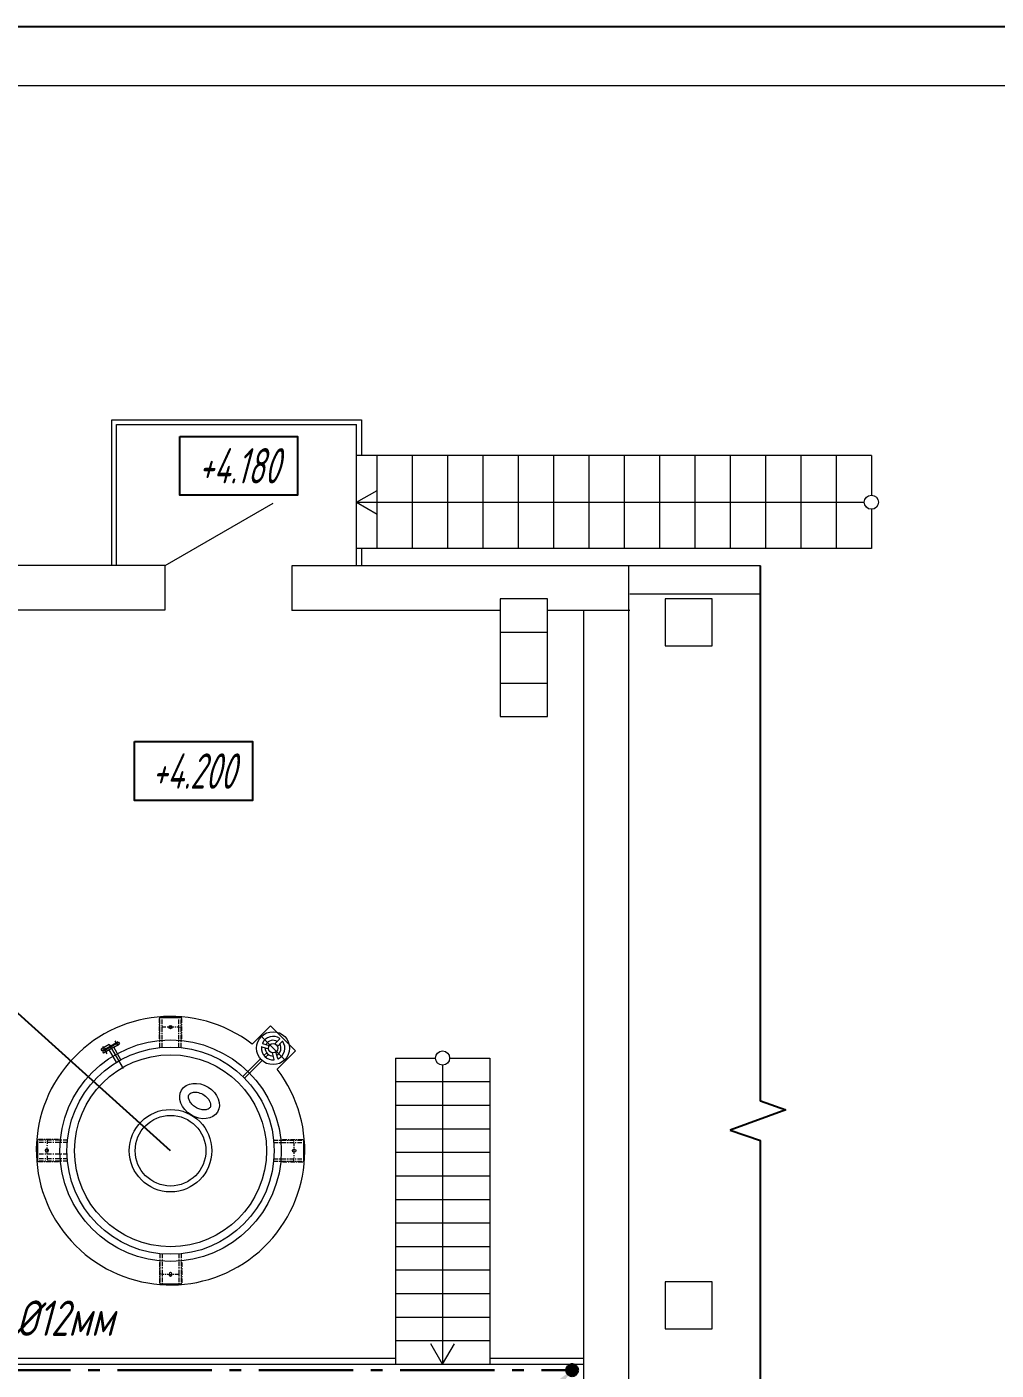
# Model space of a CAD drawing. Header units: millimetres. Extents: x -14296 to 10264, y -13087 to -5602.
# Drawn here: x -1466.5 to -1384.2, y -12606.8 to -12492.7 of the extents above; entities that cross this region are included whole.
import ezdxf
from ezdxf import colors
from ezdxf.entities.mleader import LeaderData, LeaderLine
from ezdxf.math import Vec2, Vec3

# ---------------------------------------------------------------- set-up
doc = ezdxf.new("R2010")
doc.units = ezdxf.units.MM
for name, pattern in [('CENTER', [50.8, 31.75, -6.35, 6.35, -6.35]), ('CENTER2', [1.125, 0.75, -0.125, 0.125, -0.125]), ('gost6', [12, 8, -1.5, 1, -1.5])]:
    doc.linetypes.add(name, pattern=pattern)
doc.layers.add('TX', color=7, linetype='Continuous')
for name, color, linetype, lineweight in [('Заземление (Сущ)', 6, 'gost6', 25), ('Линия выноска', 137, 'Continuous', 25), ('Рамка толстая', 7, 'Continuous', 15), ('Рамка тонкая', 5, 'Continuous', 25), ('Строительный', 251, 'Continuous', 13), ('Текст', 7, 'Continuous', 20), ('Технологическое', 156, 'Continuous', 18)]:
    doc.layers.add(name, color=color, linetype=linetype, lineweight=lineweight)
doc.styles.add('Simplex', font='simplex.shx', dxfattribs={"width": 0.7, "oblique": 15})
doc.linetypes.add('ограждение1', pattern='A,0.25,-0.1,[133,ltypeshp.shx,S=0.1,R=0,X=-0.1,Y=0],-0.1,1', length=1.45)

# ---------------------------------------------------------------- blocks, each defined once
blk = doc.blocks.new('A$C22994256')
at = {"layer": 'TX', "color": 5, "linetype": 'ByBlock'}
for p, q in [((-1.93, 2.68), (-6.65, 0.95)), ((-4.08, 3.42), (-1.93, 2.68)), ((-6.65, 0.95), (-4.08, 0.07))]:
    blk.add_line(p, q, dxfattribs=at)
blk = doc.blocks.new('_None')
blk = doc.blocks.new('A$C218E5FD8')
at = {"layer": 'Заземление (Сущ)', "lineweight": 30}
blk.add_hatch(color=256, dxfattribs=at).paths.add_polyline_path([(4.74, 4.24, 1), (3.74, 4.24, 1)])
blk.add_line((2.12, 2.12), (0, 0), dxfattribs=at)
blk.add_circle((4.24, 4.24), 0.5, dxfattribs=at)
blk.add_solid([(2.47, 1.77), (1.77, 2.47), (4.24, 4.24)], dxfattribs=at)
blk = doc.blocks.new('A$C551E481E')
at = {"layer": 'Рамка толстая'}
blk.add_line((836, 589), (20, 589), dxfattribs=at)
at = {"layer": 'Рамка тонкая'}
blk.add_line((841, 594), (0, 594), dxfattribs=at)

msp = doc.modelspace()

# ---------------------------------------------------------------- linework, layer by layer
at = {"layer": 'Заземление (Сущ)', "lineweight": 30}
msp.add_line((-1518.80741, -12606.80291), (-1420.20741, -12606.80291), dxfattribs=at)
at = {"layer": 'Рамка тонкая'}
for p, q in [((-1404.21101, -12583.95296), (-1404.21101, -12538.50291)), ((-1404.21101, -12689.32705), (-1404.21101, -12587.29785))]:
    msp.add_line(p, q, dxfattribs=at)
for points in [[(-1453.51649, -12527.51253), (-1443.51649, -12527.51253), (-1443.51649, -12532.51253), (-1453.51649, -12532.51253)], [(-1457.35702, -12553.43543), (-1447.35702, -12553.43543), (-1447.35702, -12558.43543), (-1457.35702, -12558.43543)]]:
    msp.add_lwpolyline(points, close=True, dxfattribs=at)
at = {"layer": 'Строительный', "linetype": 'ограждение1', "ltscale": 3}
for p, q in [((-1459.30068, -12538.47497), (-1459.30068, -12526.09828)), ((-1459.30068, -12526.09828), (-1438.10494, -12526.09828)), ((-1438.10494, -12526.09828), (-1438.10494, -12529.14062)), ((-1517.80741, -12605.80291), (-1435.20741, -12605.80291)), ((-1427.20741, -12605.80291), (-1419.20741, -12605.80291))]:
    msp.add_line(p, q, dxfattribs=at)
at = {"layer": 'Строительный'}
for p, q in [((-1458.90068, -12526.49828), (-1438.50494, -12526.49828)), ((-1458.90068, -12538.47497), (-1458.90068, -12526.49828)), ((-1438.50494, -12538.50291), (-1438.50494, -12526.49828)), ((-1394.80068, -12529.14062), (-1438.50494, -12529.14062)), ((-1436.80068, -12529.14062), (-1436.80068, -12537.04056)), ((-1433.80068, -12529.14062), (-1433.80068, -12537.04056)), ((-1430.80068, -12529.14062), (-1430.80068, -12537.04056)), ((-1427.80068, -12529.14062), (-1427.80068, -12537.04056)), ((-1424.80068, -12529.14062), (-1424.80068, -12537.04056)), ((-1421.80068, -12529.14062), (-1421.80068, -12537.04056)), ((-1418.80068, -12529.14062), (-1418.80068, -12537.04056)), ((-1415.80068, -12529.14062), (-1415.80068, -12537.04056)), ((-1412.80068, -12529.14062), (-1412.80068, -12537.04056)), ((-1409.80068, -12529.14062), (-1409.80068, -12537.04056)), ((-1406.80068, -12529.14062), (-1406.80068, -12537.04056)), ((-1403.80068, -12529.14062), (-1403.80068, -12537.04056)), ((-1400.80068, -12529.14062), (-1400.80068, -12537.04056)), ((-1397.80068, -12529.14062), (-1397.80068, -12537.04056)), ((-1394.80068, -12529.14062), (-1394.80068, -12532.50748)), ((-1438.50494, -12533.10748), (-1436.77289, -12532.10748)), ((-1445.6208, -12533.20291), (-1454.80067, -12538.50291)), ((-1438.50494, -12533.10748), (-1436.77289, -12534.10748)), ((-1394.80068, -12533.70748), (-1394.80068, -12537.04056)), ((-1394.80068, -12537.04056), (-1438.50494, -12537.04056)), ((-1438.10494, -12537.04056), (-1438.10494, -12538.50291)), ((-1454.80067, -12538.47953), (-1524.80741, -12538.48624)), ((-1454.80067, -12538.47953), (-1454.80067, -12542.27953)), ((-1444.00741, -12538.50291), (-1444.00741, -12542.30291)), ((-1422.30741, -12541.30291), (-1426.30741, -12541.30291)), ((-1426.30741, -12541.30291), (-1426.30741, -12551.30291)), ((-1422.30741, -12551.30291), (-1422.30741, -12541.30291)), ((-1408.30741, -12541.30291), (-1412.30741, -12541.30291)), ((-1412.30741, -12541.30291), (-1412.30741, -12545.30291)), ((-1408.30741, -12545.30291), (-1408.30741, -12541.30291)), ((-1454.80067, -12542.27953), (-1477.30741, -12542.28169)), ((-1426.30741, -12544.12874), (-1422.30741, -12544.12874)), ((-1412.30741, -12545.30291), (-1408.30741, -12545.30291)), ((-1426.30741, -12548.47708), (-1422.30741, -12548.47708)), ((-1426.30741, -12551.30291), (-1422.30741, -12551.30291))]:
    msp.add_line(p, q, dxfattribs=at)
at = {"layer": 'Строительный', "ltscale": 100}
for p, q in [((-1438.50494, -12533.10748), (-1395.40068, -12533.10748)), ((-1404.21101, -12538.50291), (-1444.00741, -12538.50291)), ((-1415.40741, -12720.30291), (-1415.40741, -12538.50291)), ((-1404.21101, -12540.90291), (-1415.30741, -12540.90291)), ((-1426.30741, -12542.30291), (-1444.00741, -12542.30291)), ((-1415.30741, -12542.30291), (-1422.30741, -12542.30291)), ((-1419.20741, -12720.30291), (-1419.20741, -12542.30291)), ((-1408.30741, -12599.30291), (-1412.30741, -12599.30291)), ((-1412.30741, -12599.30291), (-1412.30741, -12603.30291)), ((-1408.30741, -12603.30291), (-1408.30741, -12599.30291)), ((-1412.30741, -12603.30291), (-1408.30741, -12603.30291))]:
    msp.add_line(p, q, dxfattribs=at)
at = {"layer": 'Строительный', "ltscale": 0.3}
for p, q in [((-1435.20741, -12580.30291), (-1435.20741, -12606.30291)), ((-1435.20741, -12580.30291), (-1431.80741, -12580.30291)), ((-1430.60741, -12580.30291), (-1427.20741, -12580.30291)), ((-1427.20741, -12580.30291), (-1427.20741, -12606.30291)), ((-1431.20741, -12580.90291), (-1431.20741, -12606.30291)), ((-1435.20741, -12582.30291), (-1427.20741, -12582.30291)), ((-1435.20741, -12584.30291), (-1427.20741, -12584.30291)), ((-1435.20741, -12586.30291), (-1427.20741, -12586.30291)), ((-1435.20741, -12588.30291), (-1427.20741, -12588.30291)), ((-1435.20741, -12590.30291), (-1427.20741, -12590.30291)), ((-1435.20741, -12592.30291), (-1427.20741, -12592.30291)), ((-1435.20741, -12594.30291), (-1427.20741, -12594.30291)), ((-1435.20741, -12596.30291), (-1427.20741, -12596.30291)), ((-1435.20741, -12598.30291), (-1427.20741, -12598.30291)), ((-1435.20741, -12600.30291), (-1427.20741, -12600.30291)), ((-1435.20741, -12602.30291), (-1427.20741, -12602.30291)), ((-1435.20741, -12604.30291), (-1427.20741, -12604.30291)), ((-1431.20741, -12606.30291), (-1432.20741, -12604.57086)), ((-1431.20741, -12606.30291), (-1430.20741, -12604.57086)), ((-1518.30741, -12606.30291), (-1419.20741, -12606.30291))]:
    msp.add_line(p, q, dxfattribs=at)
at = {"layer": 'Строительный'}
for centre in [(-1394.80068, -12533.10748), (-1431.20741, -12580.30291)]:
    msp.add_circle(centre, 0.6, dxfattribs=at)
at = {"layer": 'Технологическое', "linetype": 'CENTER2', "ltscale": 0.5}
for p, q in [((-1455.25741, -12578.67253), (-1455.25741, -12576.87253)), ((-1455.20741, -12579.41868), (-1455.20741, -12576.87253)), ((-1455.00741, -12579.41868), (-1455.00741, -12576.87253)), ((-1453.60741, -12579.41868), (-1453.60741, -12576.87253)), ((-1453.40741, -12579.41868), (-1453.40741, -12576.87253)), ((-1453.35741, -12578.67253), (-1453.35741, -12576.87253)), ((-1463.80741, -12587.22253), (-1465.60741, -12587.22253)), ((-1463.06126, -12587.27253), (-1465.60741, -12587.27253)), ((-1463.06126, -12587.47253), (-1465.60741, -12587.47253)), ((-1445.55355, -12587.27253), (-1443.00741, -12587.27253)), ((-1445.55355, -12587.47253), (-1443.00741, -12587.47253)), ((-1444.80741, -12587.22253), (-1443.00741, -12587.22253)), ((-1463.06126, -12588.47253), (-1465.60741, -12588.47253)), ((-1463.06126, -12588.87253), (-1465.60741, -12588.87253)), ((-1463.06126, -12589.07253), (-1465.60741, -12589.07253)), ((-1463.80741, -12589.12253), (-1465.60741, -12589.12253)), ((-1445.55355, -12588.87253), (-1443.00741, -12588.87253)), ((-1445.55355, -12589.07253), (-1443.00741, -12589.07253)), ((-1444.80741, -12589.12253), (-1443.00741, -12589.12253)), ((-1455.20741, -12596.92639), (-1455.20741, -12599.47253)), ((-1455.00741, -12596.92639), (-1455.00741, -12599.47253)), ((-1453.60741, -12596.92639), (-1453.60741, -12599.47253)), ((-1453.40741, -12596.92639), (-1453.40741, -12599.47253)), ((-1455.25741, -12597.67253), (-1455.25741, -12599.47253)), ((-1453.35741, -12597.67253), (-1453.35741, -12599.47253))]:
    msp.add_line(p, q, dxfattribs=at)
at = {"layer": 'Технологическое'}
for p, q in [((-1455.25741, -12576.87253), (-1453.35741, -12576.87253)), ((-1445.82213, -12577.56535), (-1447.37713, -12579.12036)), ((-1445.82213, -12577.56535), (-1443.70081, -12579.68667)), ((-1455.25741, -12578.67253), (-1455.20741, -12578.67253)), ((-1453.40741, -12578.67253), (-1453.35741, -12578.67253)), ((-1446.59162, -12578.47685), (-1444.61172, -12580.45675)), ((-1446.48933, -12579.07366), (-1445.92102, -12579.22593)), ((-1445.0295, -12578.6825), (-1445.44553, -12579.09853)), ((-1444.81737, -12578.89463), (-1445.2334, -12579.31066)), ((-1446.56698, -12579.36343), (-1445.99867, -12579.51571)), ((-1446.1433, -12579.86701), (-1446.37594, -12580.09965)), ((-1446.00188, -12580.00843), (-1446.23452, -12580.24107)), ((-1445.49831, -12580.4321), (-1445.65059, -12579.86379)), ((-1445.20853, -12580.35446), (-1445.36081, -12579.78615)), ((-1443.70081, -12579.68667), (-1445.25581, -12581.24168)), ((-1446.6598, -12580.38351), (-1448.15598, -12581.87969)), ((-1446.51838, -12580.52493), (-1448.01456, -12582.02111)), ((-1465.60741, -12587.22253), (-1465.60741, -12589.12253)), ((-1463.80741, -12587.22253), (-1463.80741, -12587.27253)), ((-1444.80741, -12587.22253), (-1444.80741, -12587.27253)), ((-1443.00741, -12587.22253), (-1443.00741, -12589.12253)), ((-1463.80741, -12589.07253), (-1463.80741, -12589.12253)), ((-1444.80741, -12589.07253), (-1444.80741, -12589.12253)), ((-1455.25741, -12597.67253), (-1455.20741, -12597.67253)), ((-1453.40741, -12597.67253), (-1453.35741, -12597.67253)), ((-1455.25741, -12599.47253), (-1453.35741, -12599.47253))]:
    msp.add_line(p, q, dxfattribs=at)
at = {"layer": 'Технологическое', "ltscale": 0.3}
for p, q in [((-1459.51466, -12579.15331), (-1460.18904, -12579.54266)), ((-1459.82191, -12579.59654), (-1458.72517, -12578.96334)), ((-1459.76766, -12579.48703), (-1458.75903, -12578.9047)), ((-1459.74735, -12579.52222), (-1459.01433, -12579.09901)), ((-1459.13064, -12579.38509), (-1458.64391, -12579.10408)), ((-1459.0248, -12578.85064), (-1458.77809, -12579.27796)), ((-1458.72517, -12578.96334), (-1458.64391, -12579.10408)), ((-1460.10778, -12579.6834), (-1460.18904, -12579.54266)), ((-1459.76766, -12579.48703), (-1460.10778, -12579.6834)), ((-1460.07889, -12579.32715), (-1459.71628, -12579.95522)), ((-1459.82763, -12579.59984), (-1460.07392, -12579.74204)), ((-1460.07392, -12579.74204), (-1459.99267, -12579.88278)), ((-1459.13064, -12579.38509), (-1459.99267, -12579.88278)), ((-1459.82191, -12579.59654), (-1459.82763, -12579.59984)), ((-1459.82191, -12579.59654), (-1459.81185, -12579.55946)), ((-1459.74735, -12579.52222), (-1459.81185, -12579.55946)), ((-1459.74735, -12579.52222), (-1459.76766, -12579.48703)), ((-1458.89373, -12580.66216), (-1459.50594, -12579.60177)), ((-1458.51842, -12580.44548), (-1459.13064, -12579.38509))]:
    msp.add_line(p, q, dxfattribs=at)
at = {"layer": 'Технологическое', "linetype": 'CENTER', "ltscale": 0.3}
msp.add_line((-1459.51466, -12579.15331), (-1458.32968, -12581.20576), dxfattribs=at)
at = {"layer": 'Технологическое'}
for centre, radius in [((-1454.30741, -12588.17224), 9.4), ((-1445.60167, -12579.4668), 1.4), ((-1445.60167, -12579.4668), 0.4), ((-1454.30741, -12588.17253), 8.8), ((-1454.30741, -12588.17253), 8.15), ((-1454.30741, -12588.17253), 3.5), ((-1454.30741, -12588.17253), 3)]:
    msp.add_circle(centre, radius, dxfattribs=at)
for centre, radius, start, end in [((-1454.30741, -12588.17195), 11.4, 52.5608432, 37.4391568), ((-1446.48286, -12579.04951), 0.025, 154.6601091, 255), ((-1445.60167, -12579.4668), 1, 55.3398909, 154.6601091), ((-1445.60167, -12579.4668), 0.67345, 57.8696075, 152.1303925), ((-1445.60167, -12579.4668), 0.67345, 297.8696075, 32.1303925), ((-1445.60167, -12579.4668), 1, 295.3398909, 34.6601091), ((-1445.04718, -12578.66482), 0.025, 315, 55.3398909), ((-1444.79969, -12578.91231), 0.025, 34.6601091, 135), ((-1445.60167, -12579.4668), 1, 175.3398909, 274.6601091), ((-1446.57345, -12579.38758), 0.025, 75, 175.3398909), ((-1445.60167, -12579.4668), 0.67345, 177.8696075, 272.1303925), ((-1445.52246, -12580.43857), 0.025, 274.6601091, 15), ((-1445.18438, -12580.34799), 0.025, 195, 295.3398909)]:
    msp.add_arc(centre, radius, start, end, dxfattribs=at)
at = {"layer": 'Технологическое', "linetype": 'CENTER2', "ltscale": 0.5}
for start, end in [(84.8089974, 95.1910026), (174.8089974, 185.1910026), (354.8089974, 5.1910026), (264.8089974, 275.1910026)]:
    msp.add_arc((-1454.30741, -12588.17253), 10.5, start, end, dxfattribs=at)
at = {"layer": 'Технологическое'}
msp.add_ellipse((-1451.84367, -12583.95378), major_axis=(1.52881, -0.9339), ratio=0.771002871, dxfattribs=at)
for points, knots in [([(-1454.45016, -12577.67253), (-1454.44303, -12577.85671), (-1454.18119, -12577.86937), (-1454.1697, -12577.67253), (-1454.18119, -12577.47578), (-1454.44303, -12577.48836), (-1454.45016, -12577.67253)], [0, 0, 0, 0, 1, 1, 1, 2, 2, 2, 2]), ([(-1450.95489, -12584.49671), (-1450.93385, -12584.46228), (-1450.9187, -12584.42374), (-1450.9018, -12584.3261), (-1450.90065, -12584.2666), (-1450.92462, -12584.12657), (-1450.9501, -12584.04636), (-1451.03411, -12583.87818), (-1451.09261, -12583.79046), (-1451.27446, -12583.5828), (-1451.4158, -12583.46842), (-1451.72588, -12583.29621), (-1451.89396, -12583.23876), (-1452.20407, -12583.19004), (-1452.3448, -12583.19883), (-1452.53769, -12583.24926), (-1452.60187, -12583.28272), (-1452.69398, -12583.35364), (-1452.72338, -12583.39044), (-1452.76683, -12583.47684), (-1452.78134, -12583.52831), (-1452.78534, -12583.66405), (-1452.77346, -12583.74839), (-1452.70511, -12583.93756), (-1452.64843, -12584.04162), (-1452.49092, -12584.24338), (-1452.39031, -12584.34075), (-1452.16154, -12584.50665), (-1452.03359, -12584.57505), (-1451.77531, -12584.67078), (-1451.64523, -12584.698), (-1451.4098, -12584.71285), (-1451.30496, -12584.70057), (-1451.138, -12584.65331), (-1451.07623, -12584.61929), (-1450.9982, -12584.55623), (-1450.97394, -12584.5279), (-1450.95489, -12584.49671)], [0, 0, 0, 0, 0.296332918, 0.296332918, 0.592665836, 0.592665836, 0.888998754, 0.888998754, 1.185331672, 1.185331672, 1.62448016, 1.62448016, 2.063628649, 2.063628649, 2.502777137, 2.502777137, 2.853976528, 2.853976528, 3.205175919, 3.205175919, 3.55637531, 3.55637531, 3.907574701, 3.907574701, 4.258774092, 4.258774092, 4.609973483, 4.609973483, 4.961172874, 4.961172874, 5.312372265, 5.312372265, 5.663571656, 5.663571656, 6.014771047, 6.014771047, 6.283185307, 6.283185307, 6.283185307, 6.283185307]), ([(-1464.80741, -12588.02978), (-1464.62323, -12588.03691), (-1464.61058, -12588.29875), (-1464.80741, -12588.31024), (-1465.00416, -12588.29875), (-1464.99158, -12588.03691), (-1464.80741, -12588.02978)], [0, 0, 0, 0, 1, 1, 1, 2, 2, 2, 2]), ([(-1443.80741, -12588.02978), (-1443.99158, -12588.03691), (-1444.00424, -12588.29875), (-1443.80741, -12588.31024), (-1443.61066, -12588.29875), (-1443.62323, -12588.03691), (-1443.80741, -12588.02978)], [0, 0, 0, 0, 1, 1, 1, 2, 2, 2, 2]), ([(-1454.45016, -12598.67253), (-1454.44303, -12598.48836), (-1454.18119, -12598.4757), (-1454.1697, -12598.67253), (-1454.18119, -12598.86929), (-1454.44303, -12598.85671), (-1454.45016, -12598.67253)], [0, 0, 0, 0, 1, 1, 1, 2, 2, 2, 2])]:
    msp.add_open_spline(points, degree=3, knots=knots, dxfattribs=at)

# ---------------------------------------------------------------- block references
msp.add_blockref('A$C551E481E', (-1881.71622, -13086.74065))
at = {"layer": 'Рамка тонкая'}
msp.add_blockref('A$C22994256', (-1400.13166, -12587.37114), dxfattribs=at)
at = {"layer": 'Строительный'}
msp.add_blockref('A$C218E5FD8', (-1424.45002, -12611.04554), dxfattribs=at)

# ---------------------------------------------------------------- texts
at = {"layer": 'Текст', "char_height": 3, "attachment_point": 5, "style": 'Simplex'}
for s, insert, width in [('{\\W0.6;+4.180}', (-1448.51649, -12530.01253), 10), ('{\\W0.6;+4.200}', (-1452.35702, -12555.93543), 10), ('ст. круг. %%C12мм', (-1469.50741, -12602.80291), 43.7026451)]:
    msp.add_mtext(s, dxfattribs=dict(at, insert=insert, width=width))

# ---------------------------------------------------------------- leaders
at = {"layer": 'Линия выноска'}
ml = msp.add_multileader_mtext('Standard', dxfattribs=at)
ml.set_content('{\\W0.7;2(С.2)}', color=2, style='Simplex')
ml.set_leader_properties()
ml.set_arrow_properties(name='NONE')
ml.build(insert=Vec2(0, 0))
ml.multileader.update_dxf_attribs({"text_left_attachment_type": 6, "text_right_attachment_type": 6, "dogleg_length": 0})
ctx = ml.context
ctx.base_point, ctx.char_height, ctx.plane_origin = Vec3(-1481.13915, -12576.27172), 3, Vec3(-1409.82886, -12581.2989)
ctx.left_attachment, ctx.right_attachment, ctx.text_align_type = 6, 6, 1
notes = []
notes.append((ctx, [(0, (1, 1, 0), (-1467.52669, -12576.27172), (-1, 0), 0, [(1, [(-1454.30741, -12588.17224)], 0, [])])]))
ctx.mtext.insert, ctx.mtext.alignment, ctx.mtext.flow_direction = Vec3(-1474.33292, -12572.27172), 2, 5
for ctx, leaders in notes:
    for number, flags, end, landing, length, lines in leaders:
        leader = LeaderData()
        leader.index, (leader.has_last_leader_line, leader.has_dogleg_vector, leader.attachment_direction) = number, flags
        leader.last_leader_point, leader.dogleg_vector, leader.dogleg_length = Vec3(end), Vec3(landing), length
        for number, points, colour, breaks in lines:
            line = LeaderLine()
            line.index, line.vertices, line.color, line.breaks = number, Vec3.list(points), colors.encode_raw_color(colour), breaks
            leader.lines.append(line)
        ctx.leaders.append(leader)

doc.saveas('drawing.dxf')
